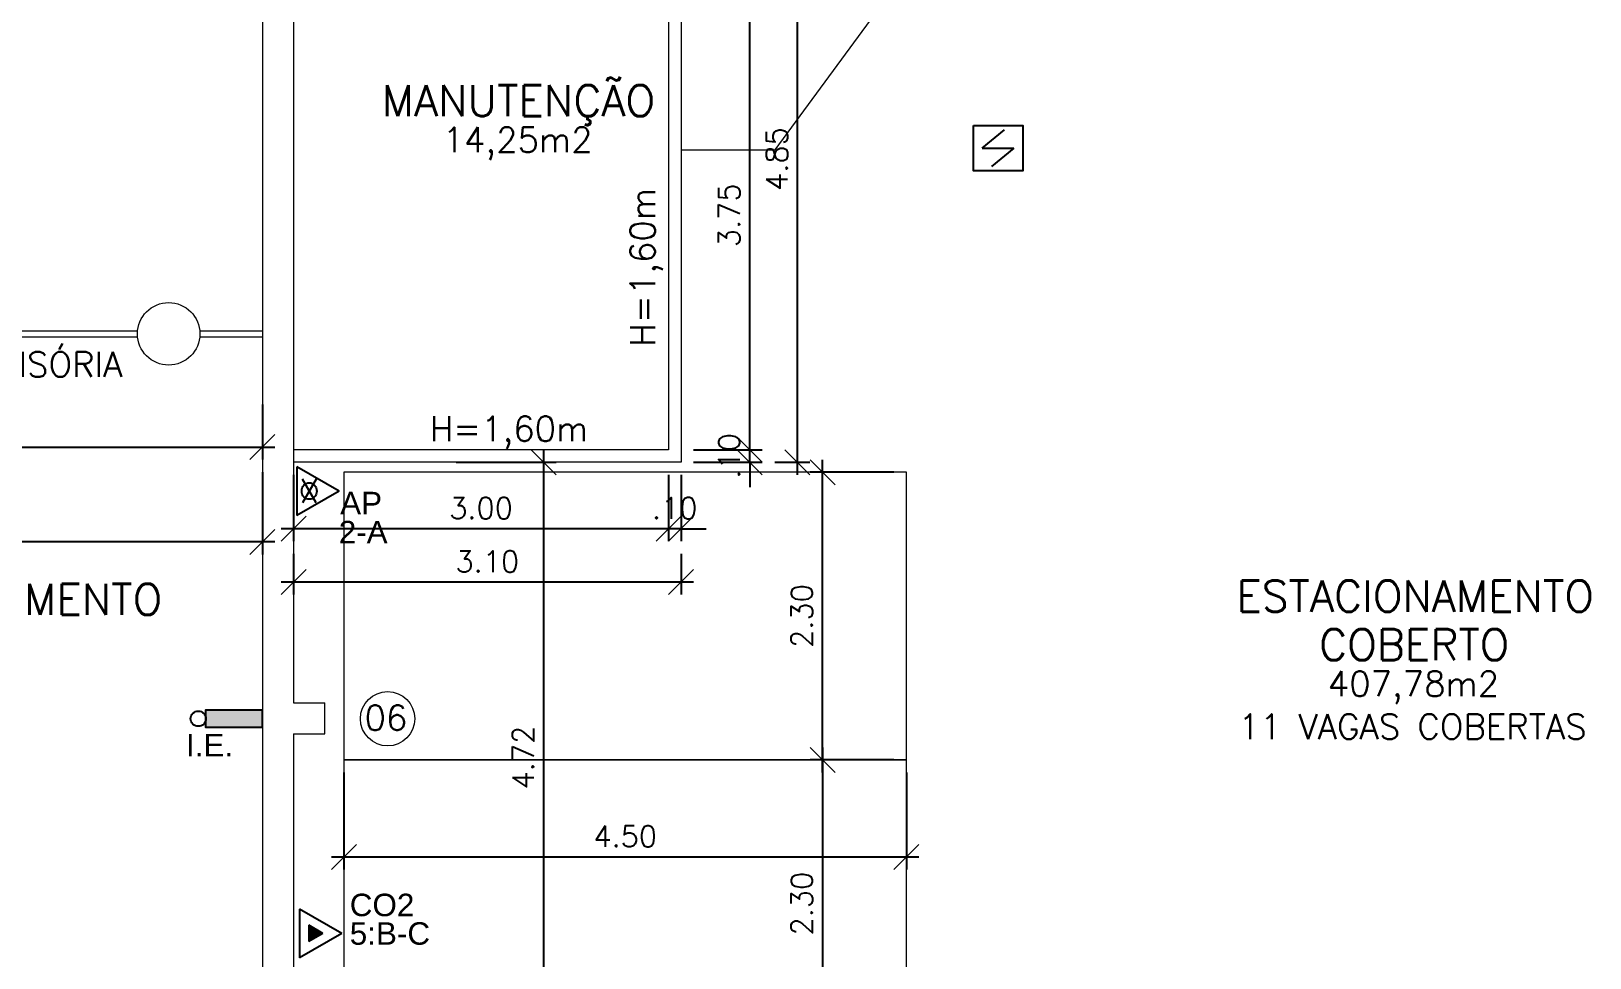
# Model space of a CAD drawing. Header units: millimetres. Extents: x 521 to 1055, y 261 to 520.
# Drawn here: x 599.42 to 611.89, y 468.33 to 475.74 of the extents above; entities that cross this region are included whole.
import ezdxf
from ezdxf.enums import TextEntityAlignment as Align

# ---------------------------------------------------------------- set-up
doc = ezdxf.new("R2010")
doc.units = ezdxf.units.MM
doc.linetypes.add('CONTINU', pattern=[0])
doc.layers.add('0.1', color=8, linetype='Continuous', lineweight=13)
doc.layers.add('ppci', color=8, linetype='Continuous')
doc.styles.add('ROMANS', font='romans')
doc.styles.get("Standard").update_dxf_attribs({"font": 'romans.shx'})
doc.styles.add('STYLE1', font='sanss___.ttf')
doc.dimstyles.new('Fares Eng - 50', dxfattribs={"dimscale": 2, "dimtxt": 0.085, "dimasz": 0.1, "dimexe": 0.05, "dimexo": 0.05, "dimgap": 0.04, "dimtad": 1, "dimzin": 4, "dimdsep": 46, "dimtxsty": 'ROMANS', "dimblk1": 'OBLIQUE', "dimblk2": 'OBLIQUE', "dimsah": 1, "dimcen": 0.05, "dimdle": 0.05, "dimclrd": 8, "dimclre": 8, "dimclrt": 8, "dimaunit": 1, "dimadec": 0, "dimazin": 0, "dimtfac": 1, "dimtix": 1, "dimtmove": 2, "dimatfit": 0, "dimldrblk": 'OPEN90', "dimfxl": 1, "dimtolj": 1, "dimtzin": 0, "dimarcsym": 0})

# ---------------------------------------------------------------- blocks, each defined once
blk = doc.blocks.new('ÁREA')
for p in [(0.00005, 0.003762), (0, 0)]:
    blk.add_attdef('COMPARTIMENTO', text='', height=0.0025).set_placement(p, align=Align.CENTER)
at = {"color": 1}
for p in [(-0.00005, -0.003762), (-0.000099, -0.007523)]:
    blk.add_attdef('ÁREA', text='', height=0.002, dxfattribs=at).set_placement(p, align=Align.CENTER)
blk = doc.blocks.new('_OBLIQUE')
at = {"color": 0, "linetype": 'ByBlock'}
blk.add_line((-0.5, -0.5), (0.5, 0.5), dxfattribs=at)
blk = doc.blocks.new('*D2902')
at = {"layer": '0.1', "color": 8, "linetype": 'CONTINU', "lineweight": -2, "transparency": 16777216}
for p, q in [((595.898, 472.751), (595.898, 472.311)), ((601.273, 472.751), (601.273, 472.311)), ((595.798, 472.411), (601.373, 472.411))]:
    blk.add_line(p, q, dxfattribs=at)
at = {"layer": 'DEFPOINTS', "color": 0, "linetype": 'CONTINU', "lineweight": -2, "transparency": 16777216}
for p in [(595.898, 472.851), (601.273, 472.851), (601.273, 472.411)]:
    blk.add_point(p, dxfattribs=at)
at = {"layer": '0.1', "color": 8, "linetype": 'CONTINU', "lineweight": -2, "transparency": 16777216, "xscale": 0.2, "yscale": 0.2, "zscale": 0.2, "rotation": 180}
blk.add_blockref('_OBLIQUE', (595.898, 472.411), dxfattribs=at)
at = {"layer": '0.1', "color": 8, "linetype": 'CONTINU', "lineweight": -2, "transparency": 16777216, "xscale": 0.2, "yscale": 0.2, "zscale": 0.2}
blk.add_blockref('_OBLIQUE', (601.273, 472.411), dxfattribs=at)
at = {"layer": '0.1', "color": 8, "linetype": 'CONTINU', "transparency": 16777216, "insert": (598.586, 472.576), "char_height": 0.17, "attachment_point": 5, "style": 'ROMANS'}
blk.add_mtext('\\A1;5.375', dxfattribs=at)
blk = doc.blocks.new('_Open90')
at = {"color": 0, "linetype": 'ByBlock', "lineweight": -2}
for p, q in [((0, 0), (-1, 0)), ((-0.5, 0.5), (0, 0)), ((0, 0), (-0.5, -0.5))]:
    blk.add_line(p, q, dxfattribs=at)
blk = doc.blocks.new('*D2614')
at = {"layer": '0.1', "color": 8, "linetype": 'CONTINU', "lineweight": -2, "transparency": 16777216}
for p, q in [((585.323, 472.211), (585.323, 471.553)), ((601.273, 472.211), (601.273, 471.553)), ((601.373, 471.653), (585.223, 471.653))]:
    blk.add_line(p, q, dxfattribs=at)
at = {"layer": 'DEFPOINTS', "color": 0, "linetype": 'CONTINU', "lineweight": -2, "transparency": 16777216}
for p in [(585.323, 472.311), (601.273, 472.311), (585.323, 471.653)]:
    blk.add_point(p, dxfattribs=at)
at = {"layer": '0.1', "color": 8, "linetype": 'CONTINU', "lineweight": -2, "transparency": 16777216, "xscale": 0.2, "yscale": 0.2, "zscale": 0.2, "rotation": 180}
blk.add_blockref('_OBLIQUE', (585.323, 471.653), dxfattribs=at)
at = {"layer": '0.1', "color": 8, "linetype": 'CONTINU', "lineweight": -2, "transparency": 16777216, "xscale": 0.2, "yscale": 0.2, "zscale": 0.2}
blk.add_blockref('_OBLIQUE', (601.273, 471.653), dxfattribs=at)
at = {"layer": '0.1', "color": 8, "linetype": 'CONTINU', "transparency": 16777216, "insert": (593.298, 471.818), "char_height": 0.17, "attachment_point": 5, "style": 'ROMANS'}
blk.add_mtext('\\A1;15.95', dxfattribs=at)
blk = doc.blocks.new('*D2958')
at = {"layer": '0.1', "color": 8, "linetype": 'CONTINU', "lineweight": -2, "transparency": 16777216}
for p, q in [((605.755, 470.01), (605.755, 467.51)), ((606.326, 469.91), (605.655, 469.91)), ((606.326, 467.61), (605.655, 467.61))]:
    blk.add_line(p, q, dxfattribs=at)
at = {"layer": 'DEFPOINTS', "color": 0, "linetype": 'CONTINU', "lineweight": -2, "transparency": 16777216}
for p in [(606.426, 469.91), (605.755, 467.61), (606.426, 467.61)]:
    blk.add_point(p, dxfattribs=at)
at = {"layer": '0.1', "color": 8, "linetype": 'CONTINU', "lineweight": -2, "transparency": 16777216, "xscale": 0.2, "yscale": 0.2, "zscale": 0.2}
for p, rotation in [((605.755, 469.91), 90), ((605.755, 467.61), 270)]:
    blk.add_blockref('_OBLIQUE', p, dxfattribs=dict(at, rotation=rotation))
at = {"layer": '0.1', "color": 8, "linetype": 'CONTINU', "transparency": 16777216, "insert": (605.59, 468.76), "char_height": 0.17, "attachment_point": 5, "rotation": 90, "style": 'ROMANS'}
blk.add_mtext('\\A1;2.30', dxfattribs=at)
blk = doc.blocks.new('*D2959')
at = {"layer": '0.1', "color": 8, "linetype": 'CONTINU', "lineweight": -2, "transparency": 16777216}
for p, q in [((605.755, 469.81), (605.755, 472.31)), ((606.326, 472.21), (605.655, 472.21)), ((606.326, 469.91), (605.655, 469.91))]:
    blk.add_line(p, q, dxfattribs=at)
at = {"layer": 'DEFPOINTS', "color": 0, "linetype": 'CONTINU', "lineweight": -2, "transparency": 16777216}
for p in [(605.755, 472.21), (606.426, 472.21), (606.426, 469.91)]:
    blk.add_point(p, dxfattribs=at)
at = {"layer": '0.1', "color": 8, "linetype": 'CONTINU', "lineweight": -2, "transparency": 16777216, "xscale": 0.2, "yscale": 0.2, "zscale": 0.2}
for p, rotation in [((605.755, 472.21), 90), ((605.755, 469.91), 270)]:
    blk.add_blockref('_OBLIQUE', p, dxfattribs=dict(at, rotation=rotation))
at = {"layer": '0.1', "color": 8, "linetype": 'CONTINU', "transparency": 16777216, "insert": (605.59, 471.06), "char_height": 0.17, "attachment_point": 5, "rotation": 90, "style": 'ROMANS'}
blk.add_mtext('\\A1;2.30', dxfattribs=at)
blk = doc.blocks.new('*D2960')
at = {"layer": '0.1', "color": 8, "linetype": 'CONTINU', "lineweight": -2, "transparency": 16777216}
for p, q in [((601.926, 469.81), (601.926, 469.033)), ((606.426, 469.81), (606.426, 469.033)), ((601.826, 469.133), (606.526, 469.133))]:
    blk.add_line(p, q, dxfattribs=at)
at = {"layer": 'DEFPOINTS', "color": 0, "linetype": 'CONTINU', "lineweight": -2, "transparency": 16777216}
for p in [(601.926, 469.91), (606.426, 469.91), (606.426, 469.133)]:
    blk.add_point(p, dxfattribs=at)
at = {"layer": '0.1', "color": 8, "linetype": 'CONTINU', "lineweight": -2, "transparency": 16777216, "xscale": 0.2, "yscale": 0.2, "zscale": 0.2, "rotation": 180}
blk.add_blockref('_OBLIQUE', (601.926, 469.133), dxfattribs=at)
at = {"layer": '0.1', "color": 8, "linetype": 'CONTINU', "lineweight": -2, "transparency": 16777216, "xscale": 0.2, "yscale": 0.2, "zscale": 0.2}
blk.add_blockref('_OBLIQUE', (606.426, 469.133), dxfattribs=at)
at = {"layer": '0.1', "color": 8, "linetype": 'CONTINU', "transparency": 16777216, "insert": (604.176, 469.298), "char_height": 0.17, "attachment_point": 5, "style": 'ROMANS'}
blk.add_mtext('\\A1;4.50', dxfattribs=at)
blk = doc.blocks.new('*D3420')
at = {"layer": '0.1', "color": 8, "linetype": 'CONTINU', "lineweight": -2, "transparency": 16777216}
for p, q in [((605.173, 472.39), (605.173, 472.59)), ((604.723, 472.39), (605.273, 472.39)), ((604.723, 472.29), (605.273, 472.29)), ((605.173, 472.29), (605.173, 472.39)), ((605.173, 472.29), (605.173, 472.09))]:
    blk.add_line(p, q, dxfattribs=at)
at = {"layer": 'DEFPOINTS', "color": 0, "linetype": 'CONTINU', "lineweight": -2, "transparency": 16777216}
for p in [(604.623, 472.39), (604.623, 472.29), (605.173, 472.39)]:
    blk.add_point(p, dxfattribs=at)
at = {"layer": '0.1', "color": 8, "linetype": 'CONTINU', "lineweight": -2, "transparency": 16777216, "xscale": 0.2, "yscale": 0.2, "zscale": 0.2}
for p, rotation in [((605.173, 472.39), 270), ((605.173, 472.29), 90)]:
    blk.add_blockref('_OBLIQUE', p, dxfattribs=dict(at, rotation=rotation))
at = {"layer": '0.1', "color": 8, "linetype": 'CONTINU', "lineweight": -2, "transparency": 16777216, "insert": (605.008, 472.34), "char_height": 0.17, "attachment_point": 5, "rotation": 90, "style": 'ROMANS'}
blk.add_mtext('\\A1;.10', dxfattribs=at)
blk = doc.blocks.new('*D3421')
at = {"layer": '0.1', "color": 8, "linetype": 'CONTINU', "lineweight": -2, "transparency": 16777216}
for p, q in [((605.173, 472.29), (605.173, 476.24)), ((604.723, 476.14), (605.273, 476.14)), ((604.723, 472.39), (605.273, 472.39))]:
    blk.add_line(p, q, dxfattribs=at)
at = {"layer": 'DEFPOINTS', "color": 0, "linetype": 'CONTINU', "lineweight": -2, "transparency": 16777216}
for p in [(604.623, 476.14), (605.173, 476.14), (604.623, 472.39)]:
    blk.add_point(p, dxfattribs=at)
at = {"layer": '0.1', "color": 8, "linetype": 'CONTINU', "lineweight": -2, "transparency": 16777216, "xscale": 0.2, "yscale": 0.2, "zscale": 0.2}
for p, rotation in [((605.173, 476.14), 90), ((605.173, 472.39), 270)]:
    blk.add_blockref('_OBLIQUE', p, dxfattribs=dict(at, rotation=rotation))
at = {"layer": '0.1', "color": 8, "linetype": 'CONTINU', "lineweight": -2, "transparency": 16777216, "insert": (605.008, 474.265), "char_height": 0.17, "attachment_point": 5, "rotation": 90, "style": 'ROMANS'}
blk.add_mtext('\\A1;3.75', dxfattribs=at)
blk = doc.blocks.new('*D3423')
at = {"layer": '0.1', "color": 8, "linetype": 'CONTINU', "lineweight": -2, "transparency": 16777216}
for p, q in [((605.554, 472.19), (605.554, 477.24)), ((605.373, 477.14), (605.654, 477.14)), ((605.373, 472.29), (605.654, 472.29))]:
    blk.add_line(p, q, dxfattribs=at)
at = {"layer": 'DEFPOINTS', "color": 0, "linetype": 'CONTINU', "lineweight": -2, "transparency": 16777216}
for p in [(605.273, 477.14), (605.554, 477.14), (605.273, 472.29)]:
    blk.add_point(p, dxfattribs=at)
at = {"layer": '0.1', "color": 8, "linetype": 'CONTINU', "lineweight": -2, "transparency": 16777216, "xscale": 0.2, "yscale": 0.2, "zscale": 0.2}
for p, rotation in [((605.554, 477.14), 90), ((605.554, 472.29), 270)]:
    blk.add_blockref('_OBLIQUE', p, dxfattribs=dict(at, rotation=rotation))
at = {"layer": '0.1', "color": 8, "linetype": 'CONTINU', "lineweight": -2, "transparency": 16777216, "insert": (605.389, 474.715), "char_height": 0.17, "attachment_point": 5, "rotation": 90, "style": 'ROMANS'}
blk.add_mtext('\\A1;4.85', dxfattribs=at)
blk = doc.blocks.new('*D3424')
at = {"layer": '0.1', "color": 8, "linetype": 'CONTINU', "lineweight": -2, "transparency": 16777216}
for p, q in [((604.523, 472.19), (604.523, 471.658)), ((604.623, 472.19), (604.623, 471.658)), ((604.523, 471.758), (604.323, 471.758)), ((604.623, 471.758), (604.523, 471.758)), ((604.623, 471.758), (604.823, 471.758))]:
    blk.add_line(p, q, dxfattribs=at)
at = {"layer": 'DEFPOINTS', "color": 0, "linetype": 'CONTINU', "lineweight": -2, "transparency": 16777216}
for p in [(604.523, 472.29), (604.623, 472.29), (604.523, 471.758)]:
    blk.add_point(p, dxfattribs=at)
at = {"layer": '0.1', "color": 8, "linetype": 'CONTINU', "lineweight": -2, "transparency": 16777216, "xscale": 0.2, "yscale": 0.2, "zscale": 0.2}
blk.add_blockref('_OBLIQUE', (604.523, 471.758), dxfattribs=at)
at = {"layer": '0.1', "color": 8, "linetype": 'CONTINU', "lineweight": -2, "transparency": 16777216, "xscale": 0.2, "yscale": 0.2, "zscale": 0.2, "rotation": 180}
blk.add_blockref('_OBLIQUE', (604.623, 471.758), dxfattribs=at)
at = {"layer": '0.1', "color": 8, "linetype": 'CONTINU', "lineweight": -2, "transparency": 16777216, "insert": (604.573, 471.923), "char_height": 0.17, "attachment_point": 5, "style": 'ROMANS'}
blk.add_mtext('\\A1;.10', dxfattribs=at)
blk = doc.blocks.new('*D3425')
at = {"layer": '0.1', "color": 8, "linetype": 'CONTINU', "lineweight": -2, "transparency": 16777216}
for p, q in [((601.523, 472.19), (601.523, 471.658)), ((604.523, 472.19), (604.523, 471.658)), ((604.623, 471.758), (601.423, 471.758))]:
    blk.add_line(p, q, dxfattribs=at)
at = {"layer": 'DEFPOINTS', "color": 0, "linetype": 'CONTINU', "lineweight": -2, "transparency": 16777216}
for p in [(601.523, 472.29), (604.523, 472.29), (601.523, 471.758)]:
    blk.add_point(p, dxfattribs=at)
at = {"layer": '0.1', "color": 8, "linetype": 'CONTINU', "lineweight": -2, "transparency": 16777216, "xscale": 0.2, "yscale": 0.2, "zscale": 0.2, "rotation": 180}
blk.add_blockref('_OBLIQUE', (601.523, 471.758), dxfattribs=at)
at = {"layer": '0.1', "color": 8, "linetype": 'CONTINU', "lineweight": -2, "transparency": 16777216, "xscale": 0.2, "yscale": 0.2, "zscale": 0.2}
blk.add_blockref('_OBLIQUE', (604.523, 471.758), dxfattribs=at)
at = {"layer": '0.1', "color": 8, "linetype": 'CONTINU', "lineweight": -2, "transparency": 16777216, "insert": (603.023, 471.923), "char_height": 0.17, "attachment_point": 5, "style": 'ROMANS'}
blk.add_mtext('\\A1;3.00', dxfattribs=at)
blk = doc.blocks.new('*D3426')
at = {"layer": '0.1', "color": 8, "linetype": 'CONTINU', "lineweight": -2, "transparency": 16777216}
for p, q in [((601.523, 471.558), (601.523, 471.231)), ((604.623, 471.558), (604.623, 471.231)), ((604.723, 471.331), (601.423, 471.331))]:
    blk.add_line(p, q, dxfattribs=at)
at = {"layer": 'DEFPOINTS', "color": 0, "linetype": 'CONTINU', "lineweight": -2, "transparency": 16777216}
for p in [(601.523, 471.658), (604.623, 471.658), (601.523, 471.331)]:
    blk.add_point(p, dxfattribs=at)
at = {"layer": '0.1', "color": 8, "linetype": 'CONTINU', "lineweight": -2, "transparency": 16777216, "xscale": 0.2, "yscale": 0.2, "zscale": 0.2, "rotation": 180}
blk.add_blockref('_OBLIQUE', (601.523, 471.331), dxfattribs=at)
at = {"layer": '0.1', "color": 8, "linetype": 'CONTINU', "lineweight": -2, "transparency": 16777216, "xscale": 0.2, "yscale": 0.2, "zscale": 0.2}
blk.add_blockref('_OBLIQUE', (604.623, 471.331), dxfattribs=at)
at = {"layer": '0.1', "color": 8, "linetype": 'CONTINU', "lineweight": -2, "transparency": 16777216, "insert": (603.073, 471.496), "char_height": 0.17, "attachment_point": 5, "style": 'ROMANS'}
blk.add_mtext('\\A1;3.10', dxfattribs=at)
blk = doc.blocks.new('*D3427')
at = {"layer": '0.1', "color": 8, "linetype": 'CONTINU', "lineweight": -2, "transparency": 16777216}
for p, q in [((602.823, 472.29), (603.624, 472.29)), ((603.524, 467.467), (603.524, 472.39)), ((602.823, 467.567), (603.624, 467.567))]:
    blk.add_line(p, q, dxfattribs=at)
at = {"layer": 'DEFPOINTS', "color": 0, "linetype": 'CONTINU', "lineweight": -2, "transparency": 16777216}
for p in [(602.723, 472.29), (603.524, 472.29), (602.723, 467.567)]:
    blk.add_point(p, dxfattribs=at)
at = {"layer": '0.1', "color": 8, "linetype": 'CONTINU', "lineweight": -2, "transparency": 16777216, "xscale": 0.2, "yscale": 0.2, "zscale": 0.2}
for p, rotation in [((603.524, 472.29), 90), ((603.524, 467.567), 270)]:
    blk.add_blockref('_OBLIQUE', p, dxfattribs=dict(at, rotation=rotation))
at = {"layer": '0.1', "color": 8, "linetype": 'CONTINU', "lineweight": -2, "transparency": 16777216, "insert": (603.359, 469.928), "char_height": 0.17, "attachment_point": 5, "rotation": 90, "style": 'ROMANS'}
blk.add_mtext('\\A1;4.72', dxfattribs=at)

msp = doc.modelspace()

# ---------------------------------------------------------------- hatches: boundary and pattern name
at = {"layer": 'ppci'}
for points in [[(600.82176, 470.31046), (600.82176, 470.16796), (601.27029, 470.16796), (601.27029, 470.31046)], [(601.75785, 468.52179), (601.6451, 468.58689), (601.6451, 468.45669)]]:
    msp.add_hatch(color=10, dxfattribs=at).paths.add_polyline_path(points)

# ---------------------------------------------------------------- linework, layer by layer
at = {"layer": '0.1', "color": 7}
for p, q in [((601.27327, 479.31692), (601.27327, 467.21692)), ((601.52327, 477.13986), (601.52327, 470.36692)), ((601.52327, 470.36692), (601.77327, 470.36692)), ((601.77327, 470.11692), (601.77327, 470.36692)), ((601.52327, 470.11692), (601.77327, 470.11692)), ((601.52327, 470.11692), (601.52327, 467.56692))]:
    msp.add_line(p, q, dxfattribs=at)
at = {"layer": '0.1', "color": 8, "linetype": 'CONTINU'}
for p in [(606.78248, 476.70258), (604.62327, 474.78986)]:
    msp.add_line(p, (605.37327, 474.78986), dxfattribs=at)
at = {"layer": '0.1', "color": 8}
for p, q in [((604.52327, 476.13986), (604.52327, 472.38986)), ((604.62327, 476.13986), (604.62327, 472.28986)), ((596.14702, 473.34192), (600.27452, 473.34192)), ((596.14702, 473.29192), (600.27452, 473.29192)), ((600.77202, 473.34192), (601.27327, 473.34192)), ((600.77202, 473.29192), (601.27327, 473.29192)), ((604.52327, 472.38986), (601.52327, 472.38986)), ((604.62327, 472.28986), (601.52327, 472.28986))]:
    msp.add_line(p, q, dxfattribs=at)
for points in [[(601.926, 472.21031), (601.926, 469.91031), (606.426, 469.91031), (606.426, 472.21031)], [(601.926, 469.91031), (601.926, 467.61031), (606.426, 467.61031), (606.426, 469.91031)]]:
    msp.add_lwpolyline(points, close=True, dxfattribs=at)
at = {"layer": '0.1', "color": 7}
msp.add_circle((600.52327, 473.31692), 0.25, dxfattribs=at)
at = {"layer": '0.1', "color": 8}
msp.add_circle((602.27494, 470.23852), 0.21725, dxfattribs=at)
at = {"layer": 'ppci', "color": 10, "linetype": 'Continuous'}
for p, q in [((607.03313, 474.80189), (607.21176, 474.9482)), ((607.03313, 474.80189), (607.28644, 474.80189)), ((607.28644, 474.80189), (607.10781, 474.65558)), ((601.54896, 472.2545), (601.54896, 471.8645)), ((601.88671, 472.0595), (601.54896, 472.2545)), ((601.88671, 472.0595), (601.54896, 471.8645)), ((601.5701, 468.71679), (601.5701, 468.32679)), ((601.90785, 468.52179), (601.5701, 468.71679)), ((601.6451, 468.58689), (601.6451, 468.45669)), ((601.75785, 468.52179), (601.6451, 468.58689)), ((601.90785, 468.52179), (601.5701, 468.32679)), ((601.75785, 468.52179), (601.6451, 468.45669))]:
    msp.add_line(p, q, dxfattribs=at)
at = {"layer": 'ppci', "color": 10}
for p, q in [((601.70258, 471.96479), (601.59319, 472.15427)), ((601.70246, 472.15399), (601.59326, 471.96485))]:
    msp.add_line(p, q, dxfattribs=at)
at = {"layer": 'ppci', "color": 10, "linetype": 'Continuous'}
msp.add_lwpolyline([(606.96189, 474.9841), (607.35769, 474.9841), (607.35769, 474.61968), (606.96189, 474.61968)], close=True, dxfattribs=at)
at = {"layer": 'ppci', "color": 10}
msp.add_lwpolyline([(601.27029, 470.31046), (601.27029, 470.16796), (600.82176, 470.16796), (600.82176, 470.31046)], close=True, dxfattribs=at)
msp.add_circle((600.76059, 470.23921), 0.06117, dxfattribs=at)
msp.add_ellipse((601.64791, 472.0595), major_axis=(0, -0.06606), ratio=0.90709532, dxfattribs=at)

# ---------------------------------------------------------------- block references
at = {"layer": '0.1', "color": 8}
ref = msp.add_blockref('ÁREA', (603.32204, 475.05662), dxfattribs=dict(at, xscale=133.3333333333333, yscale=133.3333333333333, zscale=133.3333333333333))
ref.add_attrib('COMPARTIMENTO', 'MANUTENÇÃO', dxfattribs={"layer": '0', "color": 3, "height": 0.25}).set_placement((603.32204, 475.05662), align=Align.CENTER)
ref.add_attrib('ÁREA', '14,25m2', dxfattribs={"layer": '0', "color": 1, "height": 0.2}).set_placement((603.31541, 474.76866), align=Align.CENTER)
ref = msp.add_blockref('ÁREA', (598.58529, 471.06884), dxfattribs=dict(at, xscale=133.3333333333333, yscale=133.3333333333333, zscale=133.3333333333333))
ref.add_attrib('COMPARTIMENTO', 'SALA DE ATENDIMENTO', dxfattribs={"layer": '0', "color": 3, "height": 0.25}).set_placement((598.58529, 471.06884), align=Align.CENTER)
ref.add_attrib('ÁREA', '32,68m2', dxfattribs={"layer": '0', "color": 1, "height": 0.2}).set_placement((598.57865, 470.78089), align=Align.CENTER)
ref = msp.add_blockref('ÁREA', (610.48963, 470.70626), dxfattribs=dict(at, xscale=133.3333333333333, yscale=133.3333333333333, zscale=133.3333333333333))
ref.add_attrib('COMPARTIMENTO', 'COBERTO', dxfattribs={"layer": '0', "color": 3, "height": 0.25}).set_placement((610.48963, 470.70626), align=Align.CENTER)
ref.add_attrib('ÁREA', '407,78m2', dxfattribs={"layer": '0', "color": 1, "height": 0.2}).set_placement((610.483, 470.41831), align=Align.CENTER)
ref.add_attrib('ÁREA', '11 VAGAS COBERTAS', dxfattribs={"layer": '0', "color": 1, "height": 0.2}).set_placement((610.47636, 470.07652), align=Align.CENTER)
ref.add_attrib('COMPARTIMENTO', 'ESTACIONAMENTO', dxfattribs={"layer": '0', "color": 3, "height": 0.25}).set_placement((610.49626, 471.09449), align=Align.CENTER)

# ---------------------------------------------------------------- texts
msp.add_text('H=1,60m', height=0.2, rotation=90, dxfattribs=at).set_placement((604.41593, 473.21456))
for s, p in [('DIVISÓRIA', (598.91909, 472.97287)), ('H=1,60m', (602.61222, 472.45833)), ('06', (602.09041, 470.14609))]:
    msp.add_text(s, height=0.2, dxfattribs=at).set_placement(p)
at = {"layer": 'ppci', "color": 10, "style": 'STYLE1'}
for s, p in [('AP', (601.89571, 471.87343)), ('2-A', (601.88408, 471.6412)), ('I.E.', (600.66201, 469.93735)), ('CO2', (601.97234, 468.65966)), ('5:B-C', (601.97234, 468.4313))]:
    msp.add_text(s, height=0.18, dxfattribs=at).set_placement(p)

# ---------------------------------------------------------------- dimensions: what is measured, and where the dimension line sits
at = {"layer": '0.1', "color": 8, "linetype": 'CONTINU', "lineweight": -2}
for base, p1, p2, picture, middle in [((605.55416, 477.13986), (605.27283, 472.28986), (605.27283, 477.13986), '*D3423', (605.38916, 474.71486)), ((605.17283, 476.13986), (604.62327, 472.38986), (604.62327, 476.13986), '*D3421', (605.00783, 474.26486)), ((605.17283, 472.38986), (604.62327, 472.28986), (604.62327, 472.38986), '*D3420', (605.00783, 472.33986)), ((603.52369, 472.28986), (602.72327, 467.56692), (602.72327, 472.28986), '*D3427', (603.35869, 469.92839))]:
    dim = msp.add_linear_dim(base=base, p1=p1, p2=p2, angle=90, dimstyle='Fares Eng - 50', dxfattribs=at)
    dim.commit()
    dim.dimension.update_dxf_attribs({"geometry": picture, "text_midpoint": middle})
at = {"layer": '0.1', "color": 8, "linetype": 'CONTINU'}
dim = msp.add_linear_dim(base=(601.27327, 472.4109), p1=(595.89827, 472.8515), p2=(601.27327, 472.8515), dimstyle='Fares Eng - 50', override={"dimdec": 3}, dxfattribs=at)
dim.commit()
dim.dimension.update_dxf_attribs({"geometry": '*D2902', "text_midpoint": (598.58577, 472.5759)})
for base, p1, p2, picture, middle in [((585.32327, 471.65307), (601.27327, 472.3109), (585.32327, 472.3109), '*D2614', (593.29827, 471.81807)), ((606.426, 469.133), (601.926, 469.91031), (606.426, 469.91031), '*D2960', (604.176, 469.298))]:
    dim = msp.add_linear_dim(base=base, p1=p1, p2=p2, dimstyle='Fares Eng - 50', dxfattribs=at)
    dim.commit()
    dim.dimension.update_dxf_attribs({"geometry": picture, "text_midpoint": middle})
at = {"layer": '0.1', "color": 8, "linetype": 'CONTINU', "lineweight": -2}
for base, p1, p2, picture, middle in [((601.52327, 471.75766), (604.52327, 472.28986), (601.52327, 472.28986), '*D3425', (603.02327, 471.92266)), ((604.52327, 471.75766), (604.62327, 472.28986), (604.52327, 472.28986), '*D3424', (604.57327, 471.92266)), ((601.52327, 471.33075), (604.62327, 471.65766), (601.52327, 471.65766), '*D3426', (603.07327, 471.49575))]:
    dim = msp.add_linear_dim(base=base, p1=p1, p2=p2, dimstyle='Fares Eng - 50', dxfattribs=at)
    dim.commit()
    dim.dimension.update_dxf_attribs({"geometry": picture, "text_midpoint": middle})
at = {"layer": '0.1', "color": 8, "linetype": 'CONTINU'}
for base, p2, picture, middle in [((605.7551, 472.21031), (606.426, 472.21031), '*D2959', (605.5901, 471.06031)), ((605.7551, 467.61031), (606.426, 467.61031), '*D2958', (605.5901, 468.76031))]:
    dim = msp.add_linear_dim(base=base, p1=(606.426, 469.91031), p2=p2, angle=90, dimstyle='Fares Eng - 50', dxfattribs=at)
    dim.commit()
    dim.dimension.update_dxf_attribs({"geometry": picture, "text_midpoint": middle})

doc.saveas('drawing.dxf')
